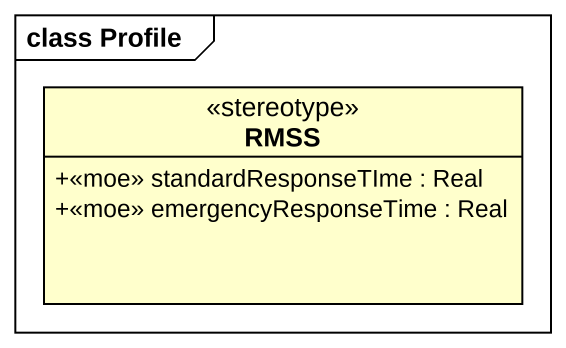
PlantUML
@startuml
mainframe class Profile
hide circle
hide empty members
skinparam classAttributeIconSize 0
class RMSS <<stereotype>> {
  +<<moe>> standardResponseTIme : Real
  +<<moe>> emergencyResponseTime : Real
}
@enduml
